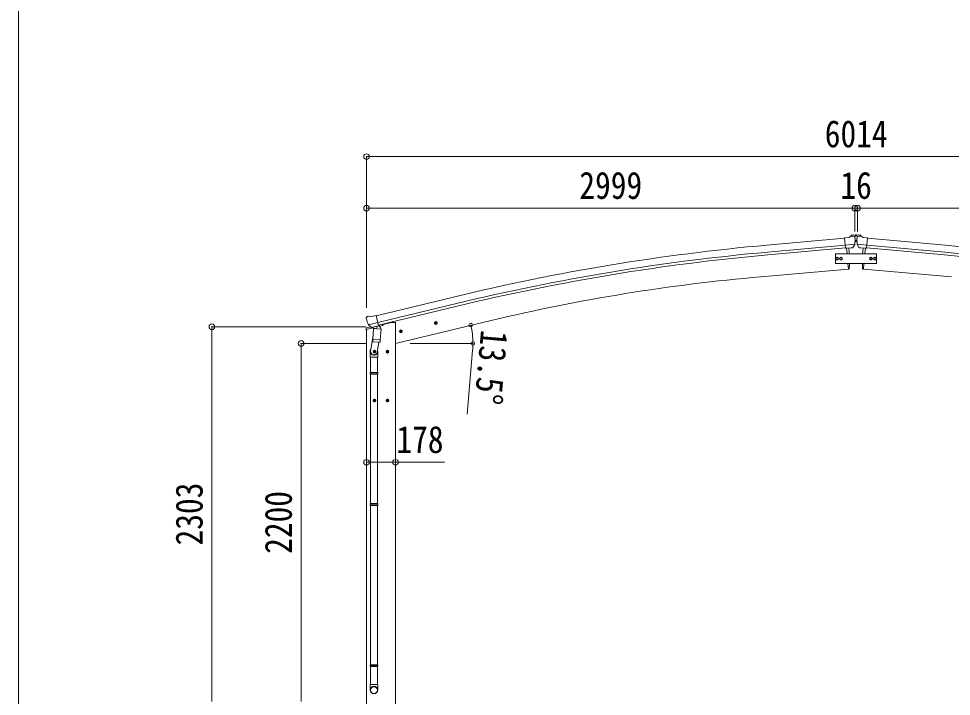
# Model space of a CAD drawing. Units: millimetres at full size, sheet at 1:35. Extents: x -9783 to 33754, y -10064 to 6752.
# Drawn here: x -9783 to -4055, y -4203 to -38 of the extents above; entities that cross this region are included whole.
import ezdxf
from ezdxf.enums import TextEntityAlignment as Align

# ---------------------------------------------------------------- set-up
doc = ezdxf.new("R2010")
doc.units = ezdxf.units.MM
doc.header["$LTSCALE"] = 35
doc.header["$PDMODE"] = 32
doc.header["$PDSIZE"] = 35
for name, color, linetype, lineweight in [('0-1_本体', 4, 'Continuous', 9), ('0-2_部品', 7, 'Continuous', 9), ('0-7_合掌部品', 3, 'Continuous', 9), ('0-A_寸法', 6, 'Continuous', 9), ('F-0_240', 7, 'Continuous', 9)]:
    doc.layers.add(name, color=color, linetype=linetype, lineweight=lineweight)
doc.styles.add('ＭＳ ゴシック', font='')
doc.styles.get('ＭＳ ゴシック').set_extended_font_data('MS Gothic')

msp = doc.modelspace()

# ---------------------------------------------------------------- linework, layer by layer
at = {"layer": '0-1_本体'}
for p, q in [((-5187.45, -1429.84), (-4710.12, -1386.8)), ((-5183.58, -1472.83), (-4706.4, -1429.8)), ((-4095.34, -1472.83), (-4572.52, -1429.8)), ((-4091.47, -1429.84), (-4568.8, -1386.8)), ((-5182.07, -1489.6), (-4704.89, -1446.57)), ((-4096.85, -1489.6), (-4574.03, -1446.57)), ((-4686.42, -1577.38), (-5224.36, -1624.44)), ((-4592.5, -1577.38), (-4054.56, -1624.44)), ((-7586.97, -1864.32), (-7104.1, -1746.84)), ((-7576.94, -1906.3), (-7093.85, -1789)), ((-7572.97, -1922.67), (-7089.88, -1805.37)), ((-7618.47, -1931.21), (-7618.47, -1931.76)), ((-7544.45, -1916.96), (-7492.44, -1904.47)), ((-7468.44, -1904.47), (-7492.44, -1904.47)), ((-6880.36, -1893.28), (-7468.44, -2034.47)), ((-7468.44, -1904.47), (-7468.44, -4784.47)), ((-7646.44, -4784.47), (-7646.44, -1947.91))]:
    msp.add_line(p, q, dxfattribs=at)
at = {"layer": '0-1_本体', "color": 6}
msp.add_line((-7468.44, -2764.65), (-7646.44, -2764.65), dxfattribs=at)
at = {"layer": '0-1_本体'}
for centre, radius, start, end in [((-4011.4, -14483.87), 13106.9, 95.14794, 103.64794), ((-5267.52, -14483.87), 13106.9, 76.35206, 84.85206), ((-4011.4, -14483.87), 13063.74, 95.14794, 103.64794), ((-5267.52, -14483.87), 13063.74, 76.35206, 84.85206), ((-4011.4, -14483.87), 13046.9, 95.14794, 103.64794), ((-5267.52, -14483.87), 13046.9, 76.35206, 84.85206), ((-4245.76, -12887.09), 11305.08, 94.96591, 103.47643)]:
    msp.add_arc(centre, radius, start, end, dxfattribs=at)
at = {"layer": '0-2_部品'}
for p, q in [((-7648.43, -1879.9), (-7648.16, -1881.05)), ((-7644.21, -1871.33), (-7648.07, -1877.62)), ((-7641.12, -1869.08), (-7627.93, -1865.91)), ((-7613.37, -1868.59), (-7626.63, -1865.89)), ((-7613.37, -1868.59), (-7587.44, -1862.36)), ((-7649.01, -1948.53), (-7605.98, -1938.2)), ((-7649.01, -1941.64), (-7649.01, -1948.53)), ((-7620.55, -1932.44), (-7646.71, -1938.72)), ((-7634.38, -1920.21), (-7576.87, -1906.4)), ((-7617.52, -1935.12), (-7633.9, -1920.63)), ((-7614.82, -1935.69), (-7607.3, -1933.88)), ((-7613.98, -1935.58), (-7612.45, -1935.21)), ((-7612.45, -1935.21), (-7575.75, -1926.4)), ((-7610.61, -1935.44), (-7610.66, -1936.18)), ((-7609.91, -1937.22), (-7584.09, -1943.66)), ((-7602.99, -1942.57), (-7607.66, -2009.4)), ((-7557.3, -1945.76), (-7602.99, -1942.57)), ((-7601.21, -1939.39), (-7601.44, -1942.68)), ((-7581.7, -1928.22), (-7582.72, -1942.83)), ((-7575.75, -1926.4), (-7574.22, -1926.03)), ((-7572.66, -1923.93), (-7571.72, -1923.99)), ((-7571.72, -1923.99), (-7558.4, -1939.31)), ((-7567.42, -1928.94), (-7548.28, -1924.35)), ((-7561.98, -2012.6), (-7557.3, -1945.76)), ((-7558.4, -1939.31), (-7558.85, -1945.65)), ((-7544.45, -1915.74), (-7544.45, -1919.49)), ((-7230.95, -1910.71), (-7211.5, -1906.04)), ((-7226.39, -1902.93), (-7228.52, -1910.13)), ((-7219.09, -1901.18), (-7226.39, -1902.93)), ((-7218.89, -1918.1), (-7223.56, -1898.65)), ((-7213.93, -1906.62), (-7219.09, -1901.18)), ((-7216.06, -1913.82), (-7213.93, -1906.62)), ((-7605.93, -1984.64), (-7621.84, -2080.81)), ((-7444.88, -1962.07), (-7425.44, -1957.4)), ((-7440.33, -1954.29), (-7442.46, -1961.49)), ((-7433.03, -1952.54), (-7440.33, -1954.29)), ((-7432.82, -1969.46), (-7437.49, -1950.01)), ((-7427.86, -1957.98), (-7433.03, -1952.54)), ((-7429.99, -1965.18), (-7427.86, -1957.98)), ((-7608.52, -2021.87), (-7607.65, -2009.4)), ((-7608.13, -2023.23), (-7608.13, -2023.23)), ((-7561.98, -2012.6), (-7607.66, -2009.4)), ((-7606.68, -2024.01), (-7564.98, -2026.92)), ((-7570.41, -2026.54), (-7581.14, -2090.13)), ((-7561.99, -2012.6), (-7562.88, -2025.29)), ((-7624, -2117.97), (-7624, -2083.62)), ((-7578, -2117.97), (-7624, -2117.97)), ((-7622, -2117.97), (-7622, -2211.97)), ((-7587.44, -2084.71), (-7607.44, -2084.71)), ((-7597.44, -2077.21), (-7603.94, -2080.96)), ((-7603.94, -2080.96), (-7603.94, -2088.46)), ((-7603.94, -2088.46), (-7597.44, -2092.22)), ((-7597.44, -2094.71), (-7597.44, -2074.71)), ((-7590.94, -2080.96), (-7597.44, -2077.21)), ((-7580, -2117.97), (-7580, -2211.97)), ((-7578, -2083.31), (-7578, -2117.97)), ((-7507.44, -2084.71), (-7527.44, -2084.71)), ((-7517.44, -2077.21), (-7523.94, -2080.96)), ((-7523.94, -2080.96), (-7523.94, -2088.46)), ((-7523.94, -2088.46), (-7517.44, -2092.22)), ((-7517.44, -2094.71), (-7517.44, -2074.71)), ((-7510.94, -2080.96), (-7517.44, -2077.21)), ((-7624, -2213.97), (-7623, -2211.97)), ((-7578, -2213.97), (-7624, -2213.97)), ((-7578, -2221.97), (-7624, -2221.97)), ((-7579, -2211.97), (-7623, -2211.97)), ((-7579, -2223.97), (-7623, -2223.97)), ((-7622, -2223.97), (-7622, -3018.16)), ((-7580, -2223.97), (-7580, -3018.16)), ((-7578, -2213.97), (-7579, -2211.97)), ((-7578, -2221.97), (-7579, -2223.97)), ((-7578, -2213.97), (-7578, -2221.97)), ((-7587.44, -2384.71), (-7607.44, -2384.71)), ((-7597.44, -2377.21), (-7603.94, -2380.96)), ((-7603.94, -2380.96), (-7603.94, -2388.46)), ((-7603.94, -2388.46), (-7597.44, -2392.22)), ((-7597.44, -2394.71), (-7597.44, -2374.71)), ((-7590.94, -2380.96), (-7597.44, -2377.21)), ((-7507.44, -2384.71), (-7527.44, -2384.71)), ((-7517.44, -2377.21), (-7523.94, -2380.96)), ((-7523.94, -2380.96), (-7523.94, -2388.46)), ((-7523.94, -2388.46), (-7517.44, -2392.22)), ((-7517.44, -2394.71), (-7517.44, -2374.71)), ((-7510.94, -2380.96), (-7517.44, -2377.21)), ((-7624, -3020.16), (-7623, -3018.16)), ((-7578, -3020.16), (-7624, -3020.16)), ((-7578, -3028.16), (-7624, -3028.16)), ((-7579, -3018.16), (-7623, -3018.16)), ((-7579, -3030.16), (-7623, -3030.16)), ((-7622, -3030.16), (-7622, -4008.34)), ((-7580, -3030.16), (-7580, -4008.34)), ((-7578, -3020.16), (-7579, -3018.16)), ((-7578, -3028.16), (-7579, -3030.16)), ((-7578, -3020.16), (-7578, -3028.16)), ((-7624, -4010.34), (-7623, -4008.34)), ((-7579, -4008.34), (-7623, -4008.34)), ((-7578, -4010.34), (-7579, -4008.34)), ((-7578, -4010.34), (-7624, -4010.34)), ((-7578, -4018.34), (-7624, -4018.34)), ((-7579, -4020.34), (-7623, -4020.34)), ((-7622, -4020.34), (-7622, -4130.34)), ((-7580, -4020.34), (-7580, -4130.34)), ((-7578, -4018.34), (-7579, -4020.34)), ((-7578, -4010.34), (-7578, -4018.34)), ((-7624, -4164.49), (-7624, -4130.34)), ((-7578, -4130.34), (-7624, -4130.34)), ((-7578, -4164.49), (-7578, -4130.34))]:
    msp.add_line(p, q, dxfattribs=at)
for points in [[(-7582.01, -1927.81), (-7572.29, -1925.48), (-7587.44, -1862.36)], [(-7634.65, -1919.63), (-7634.06, -1920.47), (-7633.9, -1920.63)], [(-7582.01, -1927.81), (-7582.25, -1927.96), (-7607.02, -1933.91), (-7607.3, -1933.88)], [(-7228.52, -1910.13), (-7223.36, -1915.57), (-7216.06, -1913.82)], [(-7442.46, -1961.49), (-7437.29, -1966.93), (-7429.99, -1965.18)], [(-7597.44, -2092.22), (-7590.94, -2088.46), (-7590.94, -2080.96)], [(-7517.44, -2092.22), (-7510.94, -2088.46), (-7510.94, -2080.96)], [(-7624, -2213.97), (-7624, -2221.97), (-7623, -2223.97)], [(-7597.44, -2392.22), (-7590.94, -2388.46), (-7590.94, -2380.96)], [(-7517.44, -2392.22), (-7510.94, -2388.46), (-7510.94, -2380.96)], [(-7624, -3020.16), (-7624, -3028.16), (-7623, -3030.16)], [(-7624, -4010.34), (-7624, -4018.34), (-7623, -4020.34)]]:
    msp.add_lwpolyline(points, dxfattribs=at)
for centre, radius in [((-7221.23, -1908.37), 8.5), ((-7221.23, -1908.37), 7.7), ((-7221.23, -1908.37), 6.5), ((-7435.16, -1959.74), 8.5), ((-7435.16, -1959.74), 7.7), ((-7435.16, -1959.74), 6.5), ((-7597.44, -2084.71), 8.5), ((-7597.44, -2084.71), 7.7), ((-7597.44, -2084.71), 6.5), ((-7517.44, -2084.71), 8.5), ((-7517.44, -2084.71), 7.7), ((-7517.44, -2084.71), 6.5), ((-7597.44, -2384.71), 8.5), ((-7597.44, -2384.71), 7.7), ((-7597.44, -2384.71), 6.5), ((-7517.44, -2384.71), 8.5), ((-7517.44, -2384.71), 7.7), ((-7517.44, -2384.71), 6.5)]:
    msp.add_circle(centre, radius, dxfattribs=at)
for centre, radius, start, end in [((-7451.35, -1833.8), 202.4, 193.5, 205.09125), ((-7639.95, -1873.94), 5, 103.5, 148.5), ((-7627.23, -1868.83), 3, 78.5, 103.5), ((-7646.01, -1941.64), 3, 103.5, 180), ((-7614.1, -1935.09), 0.5, 248.23754, 283.5), ((-7611.11, -1935.4), 0.5, 356, 103.5), ((-7609.67, -1936.25), 1, 176, 256), ((-7583.74, -1942.69), 1.03, 250.03897, 351.96569), ((-7581.1, -1928.31), 0.604, 100.59842, 172.20595), ((-7574.33, -1925.55), 0.5, 283.5, 318.76246), ((-7549.45, -1919.49), 5, 283.5, 0), ((-7606.58, -2022.04), 1.95, 175.04017, 217.47766), ((-7606.54, -2022.01), 2, 217.40962, 266), ((-7564.84, -2024.93), 2, 266, 349.46843), ((-7594, -2083.62), 30, 177.45142, 180)]:
    msp.add_arc(centre, radius, start, end, dxfattribs=at)
for centre, major_axis, ratio, start_param, end_param in [((-7645.51, -1879.19), (-1.57, -2.57), 0.99628, 4.712389, 5.4996506), ((-7615.54, -1932.86), (-0.73, -2.92), 0.997631, 5.8041905, 6.6006116), ((-7615.48, -1932.64), (2.63, 3.16), 0.650902, 4.0958226, 4.1686332), ((-7615.51, -1932.76), (-0.73, -2.92), 0.997631, 0.3902369, 0.4789948), ((-7601, -2083.31), (23, 0), 0.996195, 2.5560258, 6.5663028), ((-7601, -2083.31), (21, 0), 0.996195, 2.9349147, 5.9512394), ((-7601, -4162.74), (-23, 0), 0.996195, 3.1415927, 6.2831853), ((-7601, -4164.49), (-23, 0), 0.996195, 3.1415927, 6.2831853), ((-7601, -4164.49), (0, -23.43), 0.981806, 4.712389, 7.8539816)]:
    msp.add_ellipse(centre, major_axis=major_axis, ratio=ratio, start_param=start_param, end_param=end_param, dxfattribs=at)
msp.add_ellipse((-7601, -4164.49), major_axis=(21, 0), ratio=0.996195, dxfattribs=at)
at = {"layer": '0-7_合掌部品'}
for p, q in [((-4657.11, -1374.05), (-4670.78, -1375.25)), ((-4644.18, -1367.07), (-4668.32, -1369.19)), ((-4644.18, -1367.07), (-4636.18, -1367.07)), ((-4638.92, -1371.79), (-4638.08, -1371.79)), ((-4636.18, -1367.07), (-4612.04, -1369.19)), ((-4623.33, -1374.05), (-4609.67, -1375.25)), ((-4608.68, -1375.01), (-4612.04, -1369.19)), ((-4683.73, -1382.4), (-4710.3, -1384.73)), ((-4704.64, -1449.39), (-4710.3, -1384.73)), ((-4647.44, -1424.69), (-4706.35, -1429.85)), ((-4683.73, -1382.4), (-4672.01, -1375.64)), ((-4658.69, -1444.18), (-4647.75, -1425.24)), ((-4647.98, -1379.8), (-4653.46, -1375.2)), ((-4646.91, -1381.84), (-4646.79, -1383.19)), ((-4646.2, -1408.57), (-4634.16, -1408.57)), ((-4638.92, -1404.49), (-4638.08, -1404.49)), ((-4633.53, -1381.84), (-4633.65, -1383.19)), ((-4633.01, -1424.69), (-4574.09, -1429.85)), ((-4621.76, -1444.18), (-4632.69, -1425.24)), ((-4632.47, -1379.8), (-4626.98, -1375.2)), ((-4608.68, -1375.51), (-4608.68, -1375.01)), ((-4596.71, -1382.4), (-4608.43, -1375.64)), ((-4596.71, -1382.4), (-4570.14, -1384.73)), ((-4575.8, -1449.39), (-4570.14, -1384.73)), ((-4694.68, -1448.52), (-4704.64, -1449.39)), ((-4697.67, -1448.78), (-4694.66, -1483.12)), ((-4694.66, -1483.12), (-4697.67, -1448.78)), ((-4661.08, -1445.58), (-4668.78, -1446.25)), ((-4619.37, -1445.58), (-4611.66, -1446.25)), ((-4582.78, -1448.78), (-4585.78, -1483.12)), ((-4585.78, -1483.12), (-4582.78, -1448.78)), ((-4585.76, -1448.52), (-4575.8, -1449.39)), ((-4689.42, -1543.12), (-4686.42, -1577.38)), ((-4686.62, -1575.1), (-4689.42, -1543.12)), ((-4591.03, -1543.12), (-4594.03, -1577.38)), ((-4593.83, -1575.1), (-4591.03, -1543.12)), ((-4686.37, -1577.88), (-4686.62, -1575.1)), ((-4683.76, -1577.49), (-4686.37, -1577.88)), ((-4596.68, -1577.49), (-4594.07, -1577.88)), ((-4594.07, -1577.88), (-4593.83, -1575.1))]:
    msp.add_line(p, q, dxfattribs=at)
for points in [[(-4671.68, -1375.47), (-4671.68, -1375.01), (-4668.32, -1369.19)], [(-4641.44, -1370.95), (-4642.28, -1370.95), (-4642.28, -1371.79), (-4641.44, -1371.79)], [(-4639.76, -1370.11), (-4639.76, -1369.27), (-4640.6, -1369.27), (-4640.6, -1370.11)], [(-4640.6, -1372.63), (-4640.6, -1373.47), (-4639.76, -1373.47), (-4639.76, -1372.63)], [(-4638.08, -1371.79), (-4638.08, -1370.95), (-4638.92, -1370.95)], [(-4647.36, -1424.06), (-4647.65, -1425.05), (-4647.75, -1425.24)], [(-4641.44, -1403.65), (-4642.28, -1403.65), (-4642.28, -1404.49), (-4641.44, -1404.49)], [(-4639.76, -1402.81), (-4639.76, -1401.97), (-4640.6, -1401.97), (-4640.6, -1402.81)], [(-4640.6, -1405.33), (-4640.6, -1406.17), (-4639.76, -1406.17), (-4639.76, -1405.33)], [(-4638.08, -1404.49), (-4638.08, -1403.65), (-4638.92, -1403.65)], [(-4633.08, -1424.06), (-4632.79, -1425.05), (-4632.69, -1425.24)], [(-4694.68, -1448.52), (-4694.41, -1448.58), (-4669.04, -1446.37), (-4668.78, -1446.25)], [(-4681.22, -1483.12), (-4681.8, -1469.57), (-4683.3, -1447.61)], [(-4585.76, -1448.52), (-4586.04, -1448.58), (-4611.41, -1446.37), (-4611.66, -1446.25)], [(-4599.23, -1483.12), (-4598.65, -1469.57), (-4597.14, -1447.61)], [(-4681.22, -1574.65), (-4680.38, -1549.03), (-4680.34, -1543.12)], [(-4599.22, -1574.65), (-4600.06, -1549.03), (-4600.11, -1543.12)]]:
    msp.add_lwpolyline(points, dxfattribs=at)
for points in [[(-4515.21, -1543.12), (-4515.21, -1483.12), (-4765.21, -1483.12), (-4765.21, -1543.12)], [(-4763.21, -1513.12), (-4759.46, -1506.62), (-4751.95, -1506.62), (-4748.2, -1513.12), (-4751.95, -1519.62), (-4759.46, -1519.62)], [(-4739.71, -1513.12), (-4735.96, -1506.62), (-4728.45, -1506.62), (-4724.7, -1513.12), (-4728.45, -1519.62), (-4735.96, -1519.62)], [(-4540.7, -1513.12), (-4544.45, -1506.62), (-4551.96, -1506.62), (-4555.71, -1513.12), (-4551.96, -1519.62), (-4544.45, -1519.62)], [(-4517.2, -1513.12), (-4520.95, -1506.62), (-4528.46, -1506.62), (-4532.21, -1513.12), (-4528.46, -1519.62), (-4520.95, -1519.62)]]:
    msp.add_lwpolyline(points, close=True, dxfattribs=at)
for centre, radius in [((-4640.18, -1371.37), 3.5), ((-4640.18, -1404.07), 3.5), ((-4755.71, -1513.12), 8.5), ((-4755.71, -1513.12), 7.7), ((-4755.71, -1513.12), 6.5), ((-4732.21, -1513.12), 8.5), ((-4732.21, -1513.12), 7.7), ((-4732.21, -1513.12), 6.5), ((-4548.21, -1513.12), 8.5), ((-4548.21, -1513.12), 7.7), ((-4548.21, -1513.12), 6.5), ((-4548, -1510.23), 6.5), ((-4524.71, -1513.12), 8.5), ((-4524.71, -1513.12), 7.7), ((-4524.71, -1513.12), 6.5)]:
    msp.add_circle(centre, radius, dxfattribs=at)
for centre, radius, start, end in [((-4656.67, -1379.03), 5, 50.00648, 94.99352), ((-4641.44, -1370.11), 0.84, 270, 0), ((-4641.44, -1372.63), 0.84, 0, 90), ((-4638.92, -1370.11), 0.84, 180, 270), ((-4638.92, -1372.63), 0.84, 90, 180), ((-4623.77, -1379.03), 5, 85.00648, 129.99352), ((-4670.51, -1378.23), 3, 95, 120), ((-4848.42, -1400.83), 202.4, 353.4085, 5), ((-4641.44, -1402.81), 0.84, 270, 0), ((-4641.44, -1405.33), 0.84, 0, 90), ((-4638.92, -1402.81), 0.84, 180, 270), ((-4638.92, -1405.33), 0.84, 90, 180), ((-4432.02, -1400.83), 202.4, 175, 186.5915), ((-4609.93, -1378.23), 3, 60, 85), ((-4684.21, -1574.52), 3, 278.50322, 357.46219), ((-4596.24, -1574.52), 3, 182.53781, 261.49678)]:
    msp.add_arc(centre, radius, start, end, dxfattribs=at)
for centre, major_axis, ratio, start_param, end_param in [((-4642.59, -1377.8), (-15.35, 3.44), 0.101033, 5.9751426, 5.9753737), ((-4637.86, -1377.8), (15.35, 3.44), 0.101033, 0.3078116, 0.3080427), ((-4649.91, -1382.1), (2.71, -1.31), 0.997474, 0.5366567, 1.3225652), ((-4630.54, -1382.1), (-2.71, -1.31), 0.997474, 4.9606201, 5.7465286), ((-4661.34, -1442.58), (1.62, -2.54), 0.997631, 5.8041905, 5.8929484), ((-4661.41, -1442.47), (-3.5, 2.17), 0.650902, 2.1145521, 2.1873627), ((-4661.29, -1442.67), (1.62, -2.54), 0.997631, 5.965759, 6.7621801), ((-4619.16, -1442.67), (-1.62, -2.54), 0.997631, 5.8041905, 6.6006116), ((-4619.03, -1442.47), (3.5, 2.17), 0.650902, 4.0958226, 4.1686332), ((-4619.1, -1442.58), (-1.62, -2.54), 0.997631, 0.3902369, 0.4789948)]:
    msp.add_ellipse(centre, major_axis=major_axis, ratio=ratio, start_param=start_param, end_param=end_param, dxfattribs=at)
at = {"layer": '0-A_寸法'}
for p, q in [((-7646.44, -886.11), (-7646.44, -1202.73)), ((-7646.44, -886.11), (-1632.48, -886.11)), ((-7646.44, -1202.73), (-7646.44, -1814.96)), ((-7646.44, -1202.73), (-4647.44, -1202.73)), ((-4647.44, -1202.73), (-4647.44, -1346.26)), ((-4647.44, -1202.73), (-4647.44, -1346.26)), ((-4647.44, -1202.73), (-4631.44, -1202.73)), ((-4631.44, -1202.73), (-4631.44, -1346.26)), ((-4631.44, -1202.73), (-1632.48, -1202.73)), ((-8596.02, -1931.47), (-7650.93, -1931.47)), ((-8596.02, -4234.47), (-8596.02, -1931.47)), ((-8048.05, -2034.47), (-7650.93, -2034.47)), ((-8048.05, -4234.47), (-8048.05, -2034.47)), ((-7378.94, -2034.47), (-6992.09, -2034.47)), ((-6994.94, -2076.93), (-7029.3, -2469.43)), ((-7468.44, -2764.65), (-7168.44, -2764.65))]:
    msp.add_line(p, q, dxfattribs=at)
for centre in [(-7006.54, -1920.82), (-6993.09, -2034.47)]:
    msp.add_circle(centre, 10.62, dxfattribs=at)
for start, end in [(0, 13.5), (354.99678, 0)]:
    msp.add_arc((-7479.94, -2034.47), 486.86, start, end, dxfattribs=at)
for p in [(-7646.44, -886.11), (-7646.44, -1202.73), (-4647.44, -1202.73), (-4631.44, -1202.73), (-8596.02, -1931.47), (-8048.05, -2034.47), (-7646.44, -2764.65), (-7468.44, -2764.65)]:
    msp.add_point(p, dxfattribs=at)
at = {"layer": 'F-0_240', "color": 5}
msp.add_line((-9783.03, 6751.9), (-9783.03, -6828.1), dxfattribs=at)

# ---------------------------------------------------------------- texts
at = {"layer": '0-A_寸法', "color": 7, "style": 'ＭＳ ゴシック', "width": 0.85}
for s, p in [('6014', (-4831.96, -879.11)), ('2999', (-6339.44, -1195.73)), ('16', (-4735.69, -1195.73)), ('178', (-7462.82, -2757.65))]:
    msp.add_text(s, height=166.8, dxfattribs=at).set_placement(p, align=Align.BOTTOM_LEFT)
for s, rotation, p in [('13.5°', 264.997, (-6992.49, -1942.88)), ('2303', 90, (-8603.02, -3275.47)), ('2200', 90, (-8055.05, -3326.97))]:
    msp.add_text(s, height=166.8, rotation=rotation, dxfattribs=at).set_placement(p, align=Align.BOTTOM_LEFT)

doc.saveas('drawing.dxf')
